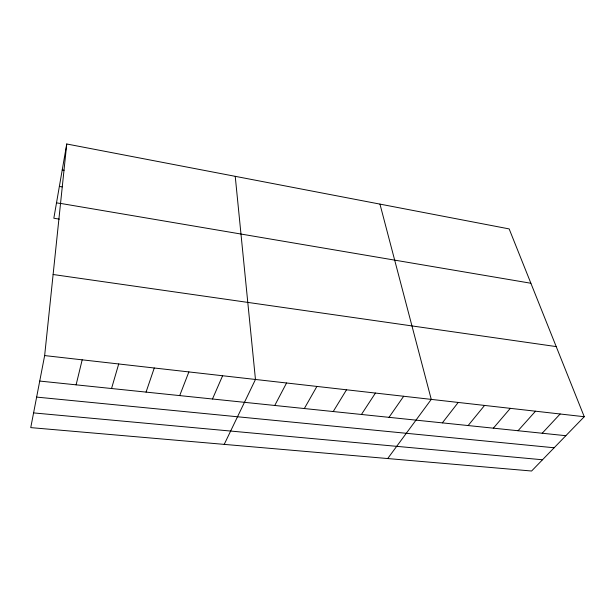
<?xml version="1.0" encoding="UTF-8"?>
<svg xmlns="http://www.w3.org/2000/svg" width="615" height="615" viewBox="0 0 615 615"><rect width="100%" height="100%" fill="white"/><g stroke="black" fill="none" stroke-linecap="round" stroke-linejoin="round"><path stroke-width="0.92" d="M44.649 355.578L66.743 143.987L509.159 228.911L584.25 416.724L531.598 471.013L30.75 427.617L44.649 355.578L584.25 416.724M66.743 143.987L53.836 218.233L59.34 219.132M76.106 384.844L82.187 359.829M111.538 388.519L118.71 363.965M146.055 392.101L154.265 368.001M179.695 395.599L188.882 371.921M212.482 399.004L222.607 375.742M224.221 444.384L255.463 379.463L235.23 176.328M274.751 405.47L286.559 382.991M304.325 408.537L316.902 386.428M333.215 411.543L346.522 389.779M361.436 414.472L375.434 393.062M389.018 417.331L403.678 396.26M387.704 458.544L431.261 399.389L379.955 204.111M442.346 422.874L458.213 402.441M468.13 425.549L484.566 405.423M493.361 428.171L510.319 408.345M518.038 430.731L535.511 411.197M542.199 433.244L560.142 413.987M33.587 412.911L542.507 459.766M36.639 397.098L554.146 447.766M39.729 381.062L565.846 435.697M53.113 274.505L556.214 346.591M60.539 203.411L530.883 283.246M56.511 202.835L60.239 203.473M59.363 186.422L62.115 186.906M62.23 169.924L64.098 170.263"/></g></svg>
